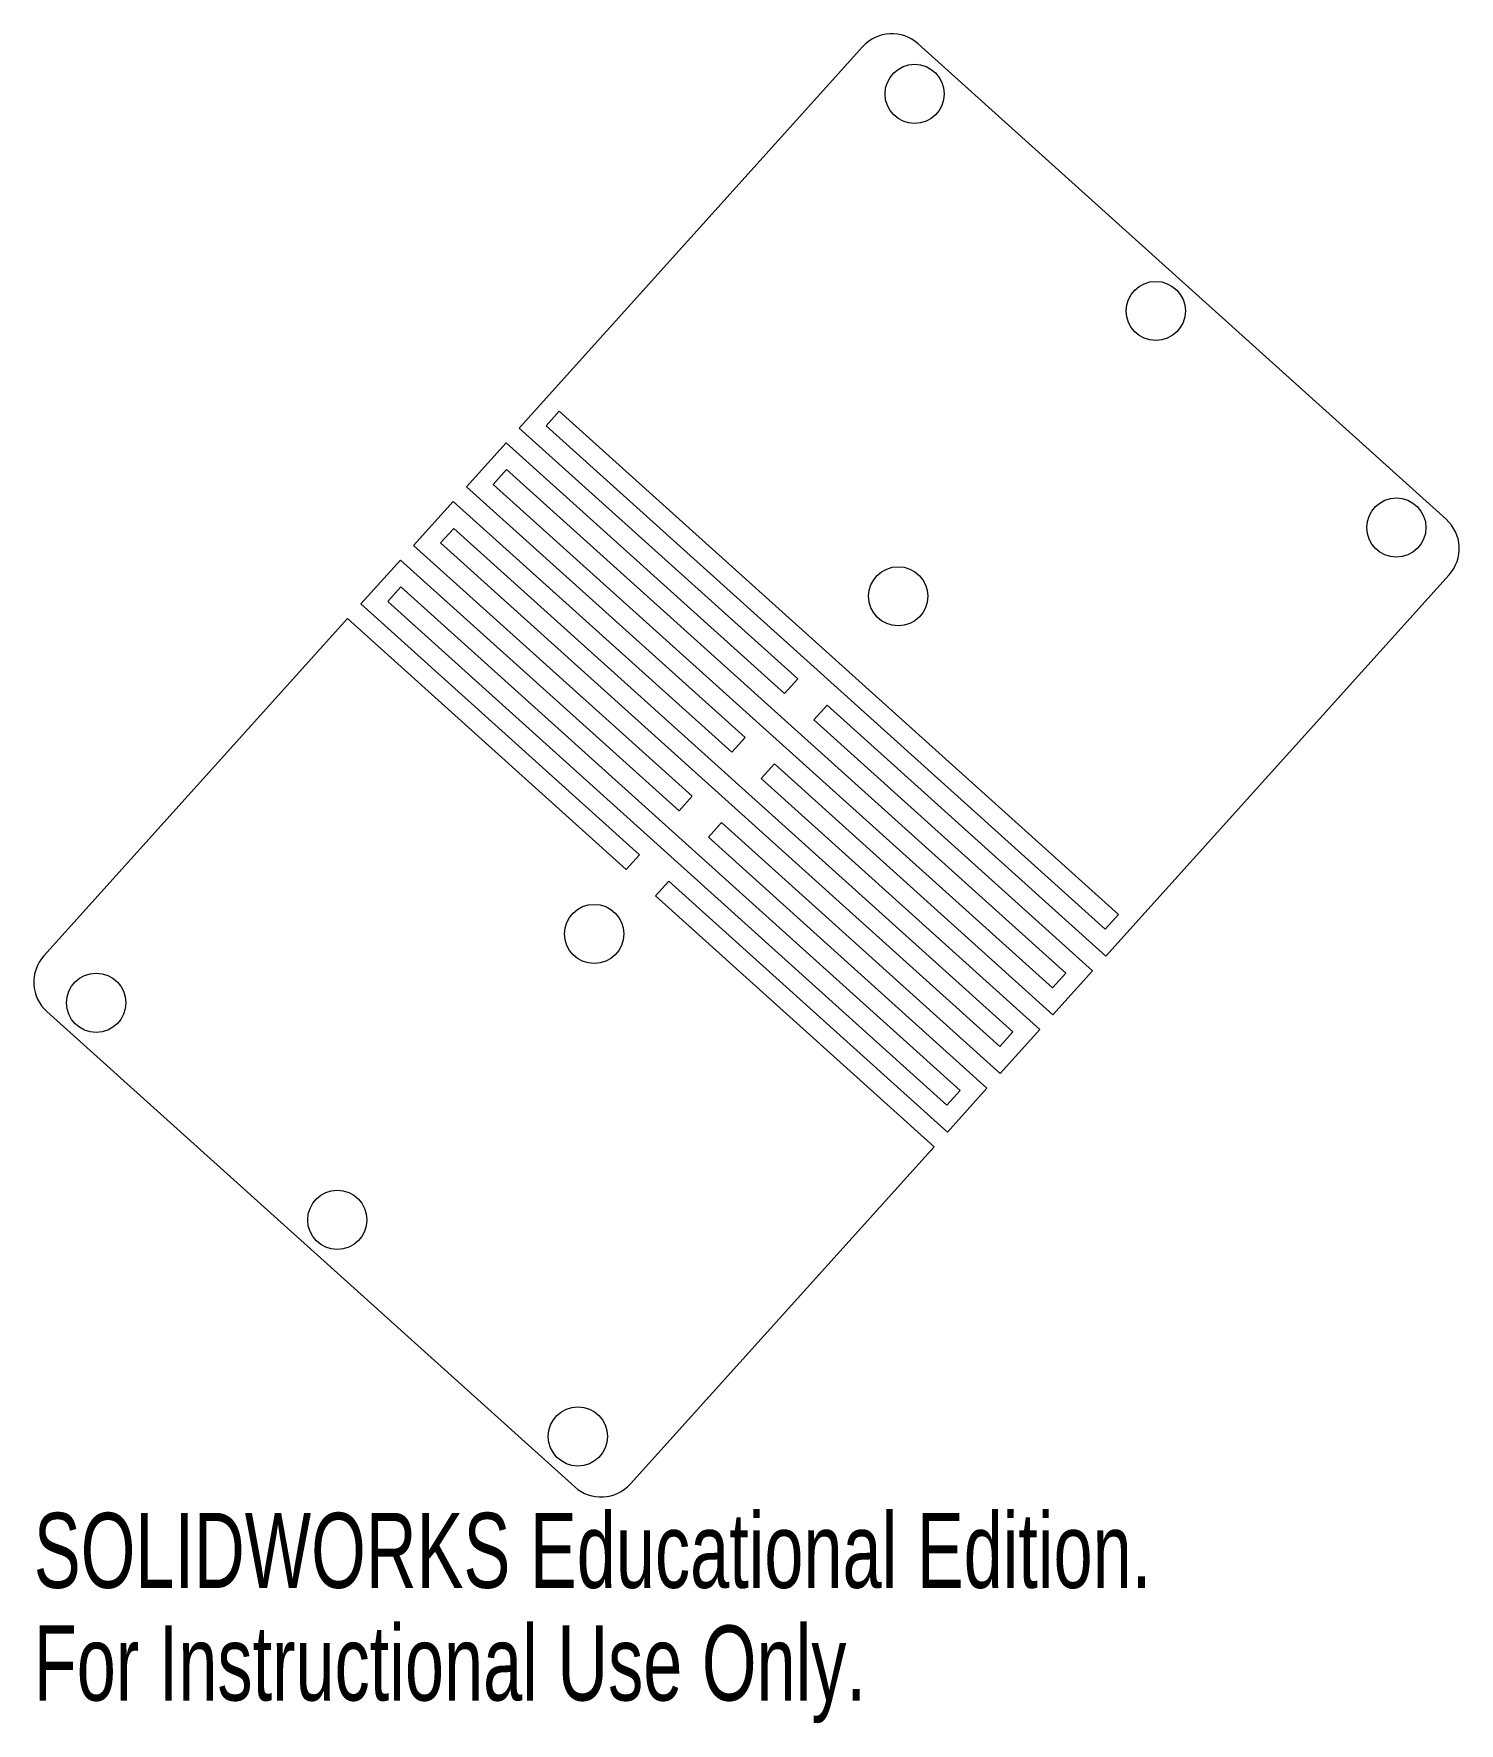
# Model space of a CAD drawing. Header units: inches. Extents: x -3.34 to 0.27, y -0.37 to 3.91.
import ezdxf

# ---------------------------------------------------------------- set-up
doc = ezdxf.new("R2010")
doc.units = ezdxf.units.IN
doc.header["$MEASUREMENT"] = 0
doc.styles.add('SLDTEXTSTYLE0', font='TXT', dxfattribs={"width": 0.7})

msp = doc.modelspace()

# ---------------------------------------------------------------- linework, layer by layer
at = {"color": 7, "linetype": 'Continuous', "lineweight": 15}
for p, q in [((-1.2444, 3.879), (-2.1143, 2.9129)), ((-1.1032, 3.8864), (0.2345, 2.682)), ((-2.0128, 2.9561), (-2.0462, 2.9189)), ((-2.0128, 2.9561), (-0.5957, 1.6802)), ((-1.4083, 2.2773), (-2.1143, 2.9129)), ((-2.0462, 2.9189), (-0.6292, 1.643)), ((-2.1478, 2.8758), (-2.2481, 2.7643)), ((-1.4418, 2.2401), (-2.1478, 2.8758)), ((-2.1466, 2.8075), (-2.1801, 2.7703)), ((-2.1466, 2.8075), (-0.7295, 1.5315)), ((-1.5421, 2.1286), (-2.2481, 2.7643)), ((-2.1801, 2.7703), (-0.763, 1.4944)), ((-2.2816, 2.7272), (-2.382, 2.6157)), ((-1.5756, 2.0915), (-2.2816, 2.7272)), ((-2.2804, 2.6588), (-2.3139, 2.6217)), ((-2.2804, 2.6588), (-0.8634, 1.3829)), ((-1.676, 1.98), (-2.382, 2.6157)), ((-2.3139, 2.6217), (-0.8968, 1.3457)), ((-2.4154, 2.5785), (-2.5158, 2.4671)), ((-1.7094, 1.9429), (-2.4154, 2.5785)), ((0.2419, 2.5408), (-0.628, 1.5747)), ((-2.4143, 2.5102), (-2.4477, 2.4731)), ((-2.4143, 2.5102), (-0.9972, 1.2343)), ((-1.8098, 1.8314), (-2.5158, 2.4671)), ((-2.4477, 2.4731), (-1.0306, 1.1971)), ((-2.5492, 2.4299), (-3.3187, 1.5753)), ((-1.8432, 1.7942), (-2.5492, 2.4299)), ((-1.4083, 2.2773), (-1.4418, 2.2401)), ((-1.334, 2.2104), (-1.3675, 2.1732)), ((-1.334, 2.2104), (-0.628, 1.5747)), ((-1.3675, 2.1732), (-0.6615, 1.5375)), ((-1.5421, 2.1286), (-1.5756, 2.0915)), ((-1.4678, 2.0617), (-1.5013, 2.0246)), ((-1.4678, 2.0617), (-0.7618, 1.4261)), ((-1.5013, 2.0246), (-0.7953, 1.3889)), ((-1.676, 1.98), (-1.7094, 1.9429)), ((-1.6017, 1.9131), (-1.6351, 1.8759)), ((-1.6017, 1.9131), (-0.8957, 1.2774)), ((-1.6351, 1.8759), (-0.9291, 1.2403)), ((-1.8098, 1.8314), (-1.8432, 1.7942)), ((-1.7355, 1.7645), (-1.7689, 1.7273)), ((-1.7355, 1.7645), (-1.0295, 1.1288)), ((-1.7689, 1.7273), (-1.0629, 1.0916)), ((-0.5957, 1.6802), (-0.6292, 1.643)), ((-0.7295, 1.5315), (-0.763, 1.4944)), ((-0.6615, 1.5375), (-0.7618, 1.4261)), ((-3.3113, 1.4341), (-1.9737, 0.2296)), ((-0.8634, 1.3829), (-0.8968, 1.3457)), ((-0.7953, 1.3889), (-0.8957, 1.2774)), ((-0.9972, 1.2343), (-1.0306, 1.1971)), ((-0.9291, 1.2403), (-1.0295, 1.1288)), ((-1.0629, 1.0916), (-1.8324, 0.237))]:
    msp.add_line(p, q, dxfattribs=at)
for centre in [(-1.1124, 3.7598), (-0.5014, 3.2097), (0.1083, 2.6607), (-1.154, 2.4866), (-1.9245, 1.6309), (-3.1864, 1.4564), (-2.5754, 0.9063), (-1.9657, 0.3574)]:
    msp.add_circle(centre, 0.075, dxfattribs=at)
for centre, start, end in [((-1.1701, 3.8121), 48, 138), ((0.1675, 2.6077), 318, 48), ((-3.2444, 1.5084), 138, 228), ((-1.9068, 0.3039), 228, 318)]:
    msp.add_arc(centre, 0.1, start, end, dxfattribs=at)

# ---------------------------------------------------------------- texts
at = {"color": 7, "linetype": 'Continuous', "char_height": 0.1903, "attachment_point": 1, "style": 'SLDTEXTSTYLE0'}
for s, insert in [('SOLIDWORKS Educational Edition.', (-3.3444, 0.1638)), ('For Instructional Use Only.', (-3.3444, -0.1216))]:
    msp.add_mtext(s, dxfattribs=dict(at, insert=insert))

doc.saveas('drawing.dxf')
